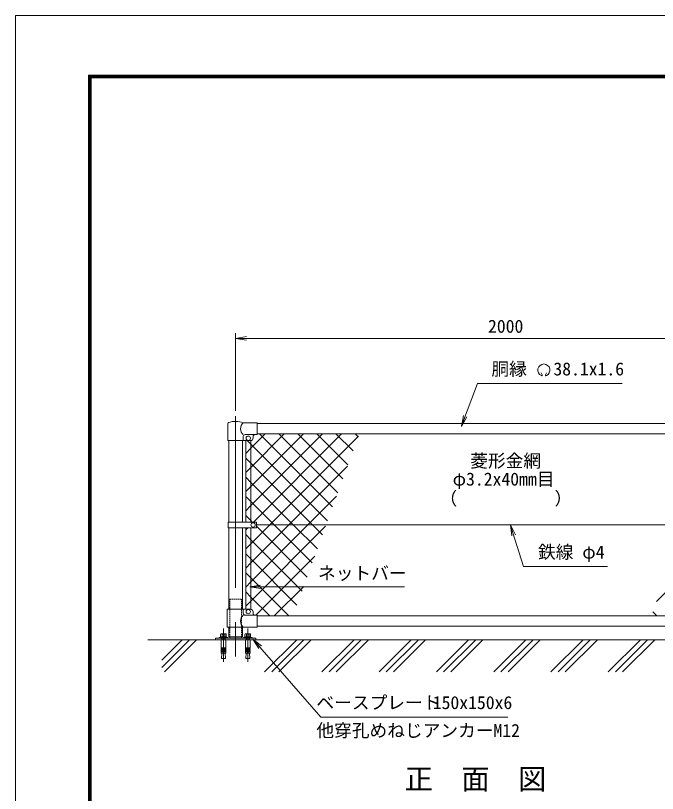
# Model space of a CAD drawing. Units: millimetres, scale not verified. Extents: x -4200 to 4200, y -2970 to 2970.
# Drawn here: x -4200 to -1822, y 91 to 2970 of the extents above; entities that cross this region are included whole.
import ezdxf
from ezdxf.enums import TextEntityAlignment as Align

# ---------------------------------------------------------------- set-up
doc = ezdxf.new("R2010")
doc.units = ezdxf.units.MM
doc.header["$LTSCALE"] = 20
doc.linetypes.add('USER1', pattern=[50.8, 31.75, -6.35, 6.35, -6.35])
doc.linetypes.add('USER2', pattern=[0.375, 0.25, -0.125])
for name, color, linetype, lineweight in [('0-0_D-BMK', 2, 'USER1', 13), ('0-1_D-STR1', 1, 'Continuous', 18), ('0-2_D-STR-DIM', 7, 'Continuous', 9), ('0-3_0', 3, 'Continuous', 18), ('0-5_D-STR3', 3, 'Continuous', 13), ('0-6_D-STR2', 7, 'Continuous', 9), ('0-7_D-STR-TXT', 7, 'Continuous', 9), ('0-8_D-TTL', 7, 'Continuous', 9), ('0-B_D-BGD', 7, 'Continuous', 9), ('0-D_D-DCR-HCH', 7, 'Continuous', 9)]:
    doc.layers.add(name, color=color, linetype=linetype, lineweight=lineweight)
doc.layers.add('0-4_D-TTL-TXT', color=7, linetype='Continuous')
doc.styles.add('ＭＳ ゴシック', font='')
doc.styles.get('ＭＳ ゴシック').set_extended_font_data('MS Gothic')

# ---------------------------------------------------------------- blocks, each defined once
blk = doc.blocks.new('_Open')
at = {"layer": '0-3_0', "color": 7, "lineweight": 9}
blk.add_line((-20, 3.33), (0, 0), dxfattribs=at)
blk.add_lwpolyline([(-20, -3.33), (0, 0), (-20, 0)], dxfattribs=at)

msp = doc.modelspace()

# ---------------------------------------------------------------- linework, layer by layer
at = {"layer": '0-0_D-BMK'}
for p, q in [((-3384.65, 1487.29), (-3384.65, 578.82)), ((-3429.65, 701.83), (-3429.65, 578.82)), ((-3339.65, 701.83), (-3339.65, 578.82))]:
    msp.add_line(p, q, dxfattribs=at)
at = {"layer": '0-1_D-STR1'}
for p, q in [((-3304.65, 1460.23), (-1464.65, 1460.23)), ((-3304.65, 1422.23), (-1464.65, 1422.23)), ((-3410.05, 1397.23), (-3410.05, 1095.73)), ((-3359.25, 1397.23), (-3359.25, 1095.73)), ((-3410.05, 1074.73), (-3410.05, 773.23)), ((-3359.25, 1074.73), (-3359.25, 773.23)), ((-3304.65, 748.23), (-1464.65, 748.23)), ((-3410.05, 707.23), (-3410.05, 671.23)), ((-3359.25, 707.23), (-3359.25, 671.23)), ((-3304.65, 710.23), (-1464.65, 710.23)), ((-3410.05, 671.23), (-3359.25, 671.23))]:
    msp.add_line(p, q, dxfattribs=at)
at = {"layer": '0-2_D-STR-DIM'}
for p, q in [((-3384.65, 1507.29), (-3384.65, 1795.23)), ((-3344.65, 1775.23), (-1424.65, 1775.23))]:
    msp.add_line(p, q, dxfattribs=at)
at = {"layer": '0-5_D-STR3'}
for p, q in [((-3413.2, 1397.23), (-3413.2, 1460.92)), ((-3304.65, 1463.23), (-3356.1, 1463.23)), ((-3304.65, 1463.23), (-3304.65, 1419.23)), ((-3356.1, 1397.23), (-3356.1, 1412.23)), ((-3304.65, 1419.23), (-3349.1, 1419.23)), ((-3319.65, 1412.23), (-3319.65, 1407.23)), ((-3413.2, 1397.23), (-3356.1, 1397.23)), ((-3356.1, 1397.23), (-3329.65, 1397.23)), ((-3347.15, 1397.23), (-3347.15, 1095.73)), ((-3328.15, 1397.23), (-3328.15, 1095.73)), ((-3412.15, 1074.73), (-3412.15, 1095.73)), ((-3307.66, 1095.73), (-3412.15, 1095.73)), ((-3307.66, 1074.73), (-3307.66, 1095.73)), ((-3307.66, 1074.73), (-3412.15, 1074.73)), ((-3347.15, 1074.73), (-3347.15, 773.23)), ((-3328.15, 1074.73), (-3328.15, 773.11)), ((-3307.66, 1085.23), (-1467.15, 1085.23)), ((-3415.6, 773.23), (-3329.65, 773.23)), ((-3415.6, 707.23), (-3415.6, 773.23)), ((-3356.1, 773.23), (-3356.1, 758.23)), ((-3304.65, 751.23), (-3349.1, 751.23)), ((-3319.65, 763.23), (-3319.65, 758.23)), ((-3304.65, 751.23), (-3304.65, 707.23)), ((-3304.65, 707.23), (-3415.6, 707.23)), ((-3406, 671.23), (-3406, 666.23)), ((-3363.3, 671.23), (-3363.3, 666.23)), ((-3438.3, 660.23), (-3421, 660.23)), ((-3348.3, 660.23), (-3331, 660.23))]:
    msp.add_line(p, q, dxfattribs=at)
at = {"layer": '0-5_D-STR3', "linetype": 'USER2'}
for p, q in [((-3406, 810.23), (-3406, 671.23)), ((-3406, 810.23), (-3363.3, 810.23)), ((-3363.3, 810.23), (-3363.3, 671.23))]:
    msp.add_line(p, q, dxfattribs=at)
at = {"layer": '0-5_D-STR3', "lineweight": 18}
for p, q in [((-3445.65, 668.53), (-3445.65, 666.23)), ((-3413.65, 668.53), (-3445.65, 668.53)), ((-3445.65, 666.23), (-3413.65, 666.23)), ((-3418.9, 671.53), (-3440.4, 671.53)), ((-3440.4, 671.53), (-3440.4, 668.53)), ((-3440.4, 668.53), (-3418.9, 668.53)), ((-3440.05, 679.83), (-3440.05, 671.53)), ((-3440.05, 671.53), (-3419.26, 671.53)), ((-3421.86, 682.33), (-3437.45, 682.33)), ((-3435.65, 682.33), (-3423.65, 682.33)), ((-3435.65, 666.23), (-3435.65, 660.23)), ((-3434.85, 671.53), (-3434.85, 679.83)), ((-3434.57, 660.23), (-3434.57, 666.23)), ((-3431.15, 671.53), (-3430.35, 668.53)), ((-3428.15, 668.53), (-3428.96, 671.53)), ((-3424.73, 660.23), (-3424.73, 666.23)), ((-3424.46, 671.53), (-3424.46, 679.83)), ((-3423.65, 660.23), (-3423.65, 666.23)), ((-3419.26, 671.53), (-3419.26, 679.83)), ((-3418.9, 668.53), (-3418.9, 671.53)), ((-3413.65, 666.23), (-3413.65, 668.53)), ((-3355.65, 668.53), (-3355.65, 666.23)), ((-3323.65, 668.53), (-3355.65, 668.53)), ((-3355.65, 666.23), (-3323.65, 666.23)), ((-3328.9, 671.53), (-3350.4, 671.53)), ((-3350.4, 671.53), (-3350.4, 668.53)), ((-3350.4, 668.53), (-3328.9, 668.53)), ((-3350.05, 679.83), (-3350.05, 671.53)), ((-3350.05, 671.53), (-3329.26, 671.53)), ((-3331.86, 682.33), (-3347.45, 682.33)), ((-3345.65, 682.33), (-3333.65, 682.33)), ((-3345.65, 666.23), (-3345.65, 660.23)), ((-3344.85, 671.53), (-3344.85, 679.83)), ((-3344.57, 660.23), (-3344.57, 666.23)), ((-3341.15, 671.53), (-3340.35, 668.53)), ((-3338.15, 668.53), (-3338.96, 671.53)), ((-3334.73, 660.23), (-3334.73, 666.23)), ((-3334.46, 671.53), (-3334.46, 679.83)), ((-3333.65, 660.23), (-3333.65, 666.23)), ((-3329.26, 671.53), (-3329.26, 679.83)), ((-3328.9, 668.53), (-3328.9, 671.53)), ((-3323.65, 666.23), (-3323.65, 668.53)), ((-3438.3, 660.23), (-3438.3, 630.19)), ((-3421, 660.23), (-3421, 630.19)), ((-3348.3, 660.23), (-3348.3, 630.19)), ((-3331, 660.23), (-3331, 630.19)), ((-3430.65, 630.19), (-3438.3, 630.19)), ((-3438.3, 627.69), (-3437.87, 630.15)), ((-3438.3, 627.69), (-3430.65, 627.69)), ((-3438.3, 627.69), (-3438.3, 626.19)), ((-3438.3, 626.19), (-3430.65, 626.19)), ((-3438.3, 623.69), (-3437.87, 626.15)), ((-3438.3, 623.69), (-3430.65, 623.69)), ((-3438.3, 623.69), (-3438.3, 622.19)), ((-3438.3, 622.19), (-3430.65, 622.19)), ((-3438.3, 619.69), (-3437.87, 622.15)), ((-3438.3, 619.69), (-3430.65, 619.69)), ((-3438.3, 619.69), (-3438.3, 618.19)), ((-3438.3, 615.73), (-3437.87, 618.19)), ((-3438.3, 618.19), (-3430.65, 618.19)), ((-3438.3, 615.73), (-3430.65, 615.73)), ((-3438.3, 615.73), (-3438.3, 610.23)), ((-3438.3, 610.23), (-3421, 610.23)), ((-3436.15, 610.23), (-3437.23, 591.13)), ((-3430.65, 630.19), (-3430.65, 610.23)), ((-3428.65, 630.19), (-3421, 630.19)), ((-3428.65, 630.19), (-3428.65, 610.23)), ((-3421, 627.69), (-3428.65, 627.69)), ((-3421, 626.19), (-3428.65, 626.19)), ((-3421, 623.69), (-3428.65, 623.69)), ((-3421, 622.19), (-3428.65, 622.19)), ((-3421, 619.69), (-3428.65, 619.69)), ((-3421, 618.19), (-3428.65, 618.19)), ((-3421, 615.73), (-3428.65, 615.73)), ((-3423.16, 610.23), (-3422.08, 591.13)), ((-3421, 627.69), (-3421.44, 630.15)), ((-3421, 623.69), (-3421.44, 626.15)), ((-3421, 619.69), (-3421.44, 622.15)), ((-3421, 615.73), (-3421.44, 618.19)), ((-3421, 627.69), (-3421, 626.19)), ((-3421, 623.69), (-3421, 622.19)), ((-3421, 619.69), (-3421, 618.19)), ((-3421, 615.73), (-3421, 610.23)), ((-3340.65, 630.19), (-3348.3, 630.19)), ((-3348.3, 627.69), (-3347.87, 630.15)), ((-3348.3, 627.69), (-3340.65, 627.69)), ((-3348.3, 627.69), (-3348.3, 626.19)), ((-3348.3, 626.19), (-3340.65, 626.19)), ((-3348.3, 623.69), (-3347.87, 626.15)), ((-3348.3, 623.69), (-3340.65, 623.69)), ((-3348.3, 623.69), (-3348.3, 622.19)), ((-3348.3, 622.19), (-3340.65, 622.19)), ((-3348.3, 619.69), (-3347.87, 622.15)), ((-3348.3, 619.69), (-3340.65, 619.69)), ((-3348.3, 619.69), (-3348.3, 618.19)), ((-3348.3, 615.73), (-3347.87, 618.19)), ((-3348.3, 618.19), (-3340.65, 618.19)), ((-3348.3, 615.73), (-3340.65, 615.73)), ((-3348.3, 615.73), (-3348.3, 610.23)), ((-3348.3, 610.23), (-3331, 610.23)), ((-3346.15, 610.23), (-3347.23, 591.13)), ((-3340.65, 630.19), (-3340.65, 610.23)), ((-3338.65, 630.19), (-3331, 630.19)), ((-3338.65, 630.19), (-3338.65, 610.23)), ((-3331, 627.69), (-3338.65, 627.69)), ((-3331, 626.19), (-3338.65, 626.19)), ((-3331, 623.69), (-3338.65, 623.69)), ((-3331, 622.19), (-3338.65, 622.19)), ((-3331, 619.69), (-3338.65, 619.69)), ((-3331, 618.19), (-3338.65, 618.19)), ((-3331, 615.73), (-3338.65, 615.73)), ((-3333.16, 610.23), (-3332.08, 591.13)), ((-3331, 627.69), (-3331.44, 630.15)), ((-3331, 623.69), (-3331.44, 626.15)), ((-3331, 619.69), (-3331.44, 622.15)), ((-3331, 615.73), (-3331.44, 618.19)), ((-3331, 627.69), (-3331, 626.19)), ((-3331, 623.69), (-3331, 622.19)), ((-3331, 619.69), (-3331, 618.19)), ((-3331, 615.73), (-3331, 610.23)), ((-3422.08, 591.13), (-3437.23, 591.13)), ((-3332.08, 591.13), (-3347.23, 591.13))]:
    msp.add_line(p, q, dxfattribs=at)
at = {"layer": '0-5_D-STR3'}
msp.add_lwpolyline([(-3459.65, 660.23), (-3309.65, 660.23), (-3309.65, 666.23), (-3459.65, 666.23)], close=True, dxfattribs=at)
for centre in [(-3337.65, 1406.23), (-3319.66, 1085.23), (-3337.65, 764.23)]:
    msp.add_circle(centre, 8, dxfattribs=at)
for centre, radius, start, end in [((-3384.65, 1388.49), 80, 69.0916, 109.22051), ((-3409.9, 1460.92), 3.3, 109.22051, 180), ((-3337.91, 1441.23), 28.55, 129.59418, 230.40582), ((-3349.1, 1412.23), 7, 90, 180), ((-3312.65, 1412.23), 7, 90, 180), ((-3329.65, 1407.23), 10, 270, 0), ((-3337.91, 729.23), 28.55, 129.59418, 230.40582), ((-3349.1, 758.23), 7, 180, 270), ((-3329.65, 763.23), 10, 0, 90), ((-3312.65, 758.23), 7, 180, 270)]:
    msp.add_arc(centre, radius, start, end, dxfattribs=at)
at = {"layer": '0-5_D-STR3', "lineweight": 18}
for centre, radius, start, end in [((-3437.45, 679.73), 2.6, 2.20423, 177.79577), ((-3429.65, 675.68), 6.65, 38.61324, 141.38676), ((-3421.86, 679.73), 2.6, 2.20423, 177.79577), ((-3347.45, 679.73), 2.6, 2.20423, 177.79577), ((-3339.65, 675.68), 6.65, 38.61324, 141.38676), ((-3331.86, 679.73), 2.6, 2.20423, 177.79577), ((-3429.65, 630.19), 1, 0, 180), ((-3339.65, 630.19), 1, 0, 180)]:
    msp.add_arc(centre, radius, start, end, dxfattribs=at)
at = {"layer": '0-6_D-STR2'}
for p, q in [((-3328.15, 1369.01), (-3274.94, 1422.23)), ((-3328.15, 1298.3), (-3204.23, 1422.23)), ((-3328.15, 1227.59), (-3133.52, 1422.23)), ((-3328.15, 1156.88), (-3062.81, 1422.23)), ((-3318.6, 1095.73), (-2992.1, 1422.23)), ((-3025.23, 1151.66), (-3295.8, 1422.23)), ((-3258.39, 1085.23), (-2929.83, 1413.78)), ((-3006.36, 1203.51), (-3225.08, 1422.23)), ((-2987.5, 1255.35), (-3154.37, 1422.23)), ((-2968.63, 1307.19), (-3083.66, 1422.23)), ((-2949.76, 1359.03), (-3012.95, 1422.23)), ((-2930.89, 1410.87), (-2942.24, 1422.23)), ((-3347.15, 1350.01), (-3328.15, 1369.01)), ((-3328.15, 1313.16), (-3347.15, 1332.16)), ((-3347.15, 1279.3), (-3328.15, 1298.3)), ((-3100.22, 1085.23), (-3328.15, 1313.16)), ((-3187.67, 1085.23), (-2970.3, 1302.6)), ((-3328.15, 1242.45), (-3347.15, 1261.45)), ((-3170.93, 1085.23), (-3328.15, 1242.45)), ((-3347.15, 1208.59), (-3328.15, 1227.59)), ((-3328.15, 1171.74), (-3347.15, 1190.74)), ((-3116.96, 1085.23), (-3010.76, 1191.43)), ((-3347.15, 1137.88), (-3328.15, 1156.88)), ((-3241.64, 1085.23), (-3328.15, 1171.74)), ((-3347.15, 1067.17), (-3339.6, 1074.73)), ((-3328.15, 1015.46), (-3258.39, 1085.23)), ((-3328.15, 944.75), (-3187.67, 1085.23)), ((-3328.15, 874.04), (-3116.96, 1085.23)), ((-3119.58, 892.46), (-3307.66, 1080.54)), ((-3100.71, 944.3), (-3241.64, 1085.23)), ((-3081.84, 996.14), (-3170.93, 1085.23)), ((-3062.97, 1047.98), (-3100.22, 1085.23)), ((-1825.49, 801.98), (-1542.24, 1085.23)), ((-3328.15, 1030.32), (-3347.15, 1049.32)), ((-3347.15, 996.46), (-3328.15, 1015.46)), ((-3138.45, 840.61), (-3328.15, 1030.32)), ((-3328.15, 959.61), (-3347.15, 978.61)), ((-3157.32, 788.77), (-3328.15, 959.61)), ((-3309.54, 751.23), (-3091.69, 969.08)), ((-3347.15, 925.75), (-3328.15, 944.75)), ((-3328.15, 888.9), (-3347.15, 907.9)), ((-3347.15, 855.04), (-3328.15, 874.04)), ((-3187.48, 748.23), (-3328.15, 888.9)), ((-3328.15, 818.19), (-3347.15, 837.19)), ((-3241.83, 748.23), (-3132.15, 857.9)), ((-3258.19, 748.23), (-3328.15, 818.19)), ((-1824.07, 748.23), (-1839.45, 763.61))]:
    msp.add_line(p, q, dxfattribs=at)
for points in [[(-3044.1, 1099.82), (-3328.15, 1383.87), (-3342.04, 1397.76)], [(-3322.85, 1095.73), (-3328.15, 1101.03), (-3347.15, 1120.03)], [(-3347.15, 784.33), (-3328.15, 803.33), (-3051.22, 1080.25)]]:
    msp.add_lwpolyline(points, dxfattribs=at)
at = {"layer": '0-7_D-STR-TXT'}
for p, q in [((-2249.34, 1641.1), (-2253.48, 1648.28)), ((-2236.85, 1641.1), (-2232.71, 1648.28)), ((-2758.78, 856.13), (-3329.9, 856.13))]:
    msp.add_line(p, q, dxfattribs=at)
for points in [[(-1952.84, 1608.23), (-2489.13, 1608.23), (-2547.78, 1451.66)], [(-2006.99, 931.6), (-2318.32, 931.6), (-2366.41, 1083.32)], [(-2376.82, 373.74), (-3068.6, 373.74), (-3319.07, 661.37)]]:
    msp.add_lwpolyline(points, dxfattribs=at)
for centre, radius, start, end in [((-2243.09, 1658.26), 22.5, 294.32478, 245.67522), ((-2251.39, 1639.86), 2.37, 245.67522, 30), ((-2234.8, 1639.86), 2.37, 150, 294.32478)]:
    msp.add_arc(centre, radius, start, end, dxfattribs=at)
at = {"layer": '0-8_D-TTL', "color": 2, "lineweight": 18}
msp.add_lwpolyline([(-4199.68, 2970.23), (4200.32, 2970.23), (4200.32, -2969.77), (-4199.68, -2969.77)], close=True, dxfattribs=at)
at = {"layer": '0-8_D-TTL'}
for points in [[(-3929.68, 2750.23), (3930.32, 2750.23), (3930.32, -2749.77), (-3929.68, -2749.77)], [(-3927.18, 2747.73), (3927.82, 2747.73), (3927.82, -2747.27), (-3927.18, -2747.27)], [(-3924.68, 2745.23), (3925.32, 2745.23), (3925.32, -2744.77), (-3924.68, -2744.77)], [(-3922.18, 2742.73), (3922.82, 2742.73), (3922.82, -2742.27), (-3922.18, -2742.27)], [(-3919.68, 2740.23), (3920.32, 2740.23), (3920.32, -2739.77), (-3919.68, -2739.77)]]:
    msp.add_lwpolyline(points, close=True, dxfattribs=at)
at = {"layer": '0-B_D-BGD'}
msp.add_line((-3709.65, 660.23), (-884.65, 660.23), dxfattribs=at)
at = {"layer": '0-D_D-DCR-HCH'}
for p, q in [((-3658.17, 557.99), (-3555.93, 660.23)), ((-3658.17, 584.51), (-3582.45, 660.23)), ((-3648.48, 541.17), (-3529.42, 660.23)), ((-3277.25, 541.17), (-3158.19, 660.23)), ((-3250.73, 541.17), (-3131.67, 660.23)), ((-3224.22, 541.17), (-3105.15, 660.23)), ((-3065.12, 541.17), (-2946.05, 660.23)), ((-3038.6, 541.17), (-2919.54, 660.23)), ((-3012.08, 541.17), (-2893.02, 660.23)), ((-2852.98, 541.17), (-2733.92, 660.23)), ((-2826.47, 541.17), (-2707.41, 660.23)), ((-2799.95, 541.17), (-2680.89, 660.23)), ((-2640.85, 541.17), (-2521.79, 660.23)), ((-2614.34, 541.17), (-2495.27, 660.23)), ((-2587.82, 541.17), (-2468.76, 660.23)), ((-2428.72, 541.17), (-2309.66, 660.23)), ((-2402.2, 541.17), (-2283.14, 660.23)), ((-2375.69, 541.17), (-2256.63, 660.23)), ((-2216.59, 541.17), (-2097.53, 660.23)), ((-2190.07, 541.17), (-2071.01, 660.23)), ((-2163.55, 541.17), (-2044.49, 660.23)), ((-2004.46, 541.17), (-1885.39, 660.23)), ((-1977.94, 541.17), (-1858.88, 660.23)), ((-1951.42, 541.17), (-1832.36, 660.23))]:
    msp.add_line(p, q, dxfattribs=at)

# ---------------------------------------------------------------- block references
at = {"layer": '0-2_D-STR-DIM', "xscale": 2, "yscale": 2, "rotation": 180}
msp.add_blockref('_Open', (-3384.65, 1775.23), dxfattribs=at)
at = {"layer": '0-7_D-STR-TXT', "xscale": 2, "yscale": 2}
for p, rotation in [((-2548.48, 1449.79), 249.46512), ((-2367.02, 1085.23), 107.58773), ((-3331.9, 856.13), 180), ((-3320.39, 662.88), 131.27553)]:
    msp.add_blockref('_Open', p, dxfattribs=dict(at, rotation=rotation))

# ---------------------------------------------------------------- texts
at = {"layer": '0-2_D-STR-DIM', "style": 'ＭＳ ゴシック'}
msp.add_text('2000', height=48.09, dxfattribs=at).set_placement((-2449.9, 1781.97), align=Align.BOTTOM_LEFT)
at = {"layer": '0-4_D-TTL-TXT', "style": 'ＭＳ ゴシック'}
msp.add_text('正\u3000面\u3000図', height=76.98, dxfattribs=at).set_placement((-2758.55, 83.06), align=Align.BOTTOM_LEFT)
at = {"layer": '0-7_D-STR-TXT', "style": 'ＭＳ ゴシック'}
for s, p in [('胴縁 \u300038.1x1.6', (-2437.2, 1624.01)), ('菱形金網', (-2515.85, 1284.03)), ('φ3.2x40mm目', (-2580.83, 1216.44)), ('（\u3000\u3000   \u3000\u3000）', (-2629.56, 1144.79)), ('鉄線 φ4', (-2264.6, 946.47)), ('ネットバー', (-3079.34, 868.08)), ('ベースプレート', (-3085.29, 389.14)), (' 150x150x6', (-2687.12, 389.14)), ('他穿孔めねじアンカーM12', (-3085.53, 286.13))]:
    msp.add_text(s, height=48.09, dxfattribs=at).set_placement(p, align=Align.BOTTOM_LEFT)

doc.saveas('drawing.dxf')
